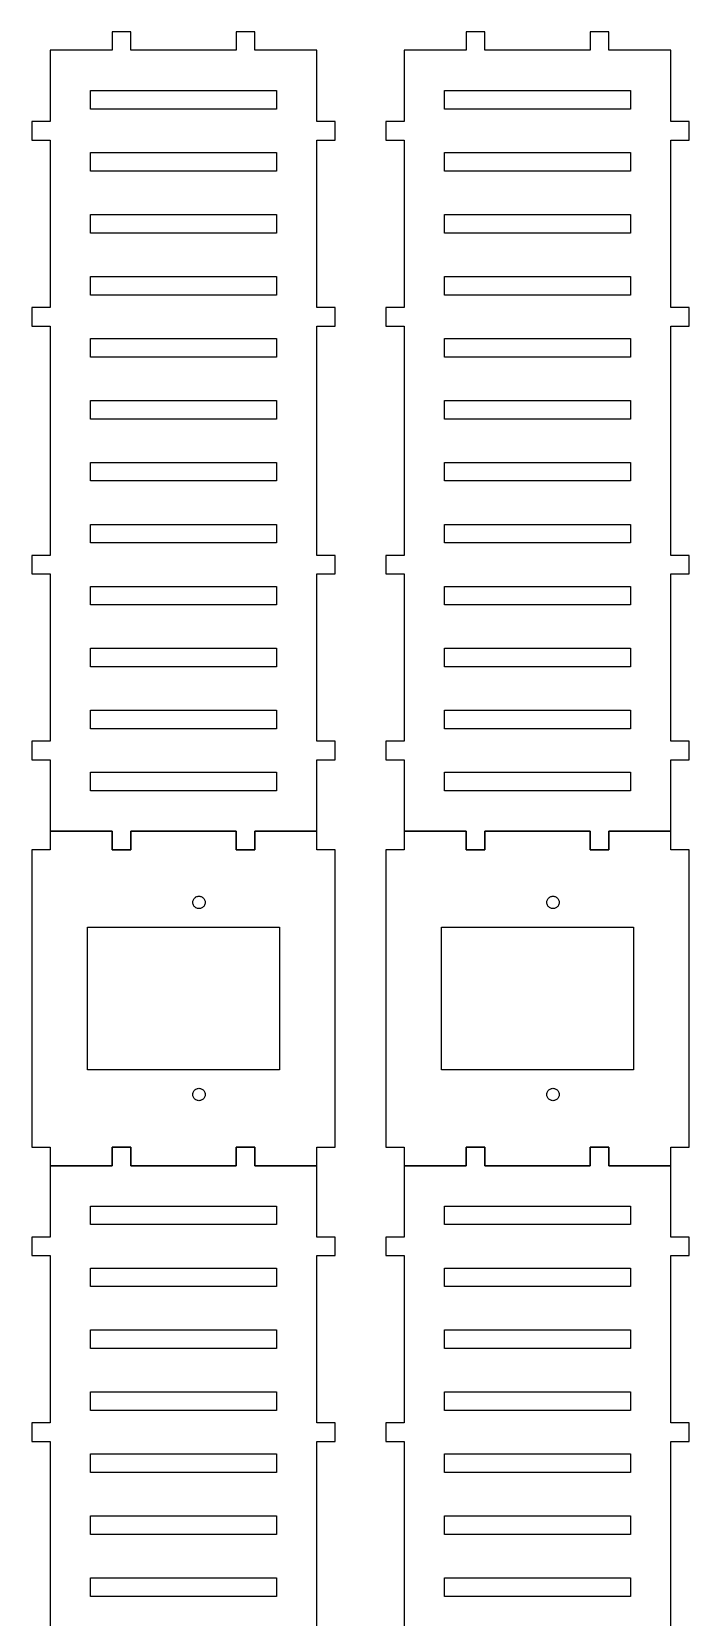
# Model space of a CAD drawing. Extents: x 0 to 571, y 0 to 504.
# Drawn here: x 0 to 106.1, y 248.1 to 504 of the extents above; entities that cross this region are included whole.
import ezdxf

# ---------------------------------------------------------------- set-up
doc = ezdxf.new("R2010")
doc.units = 0
doc.layers.add('Layer_1', color=7, linetype='CONTINUOUS')

msp = doc.modelspace()

# ---------------------------------------------------------------- linework, layer by layer
at = {"layer": 'Layer_1', "color": 7}
for p, q in [((16.000002, 504.000026), (13.000002, 504.000026)), ((13.000002, 504.000026), (13.000002, 501.000027)), ((16.000002, 501.000027), (16.000002, 504.000026)), ((36.000002, 504.000026), (33.000002, 504.000026)), ((33.000002, 504.000026), (33.000002, 501.000027)), ((36.000002, 501.000027), (36.000002, 504.000026)), ((73.141129, 504.000026), (70.141129, 504.000026)), ((70.141129, 504.000026), (70.141129, 501.000027)), ((73.141129, 501.000027), (73.141129, 504.000026)), ((93.141129, 504.000026), (90.141129, 504.000026)), ((90.141129, 504.000026), (90.141129, 501.000027)), ((93.141129, 501.000027), (93.141129, 504.000026)), ((13.000002, 501.000027), (3.000002, 501.000027)), ((3.000002, 501.000027), (3.000002, 489.500027)), ((33.000002, 501.000027), (16.000002, 501.000027)), ((46.000002, 501.000027), (36.000002, 501.000027)), ((46.000002, 489.500027), (46.000002, 501.000027)), ((70.141129, 501.000027), (60.141129, 501.000027)), ((60.141129, 501.000027), (60.141129, 489.500027)), ((90.141129, 501.000027), (73.141129, 501.000027)), ((103.141129, 501.000027), (93.141129, 501.000027)), ((103.141129, 489.500027), (103.141129, 501.000027)), ((9.500002, 491.500026), (9.500002, 494.500028)), ((9.500002, 494.500028), (39.500002, 494.500028)), ((39.500002, 494.500028), (39.500002, 491.500026)), ((66.641129, 491.500026), (66.641129, 494.500028)), ((66.641129, 494.500028), (96.641129, 494.500028)), ((96.641129, 494.500028), (96.641129, 491.500026)), ((39.500002, 491.500026), (9.500002, 491.500026)), ((96.641129, 491.500026), (66.641129, 491.500026)), ((3.000002, 489.500027), (0.000002, 489.500027)), ((0.000002, 489.500027), (0.000002, 486.500027)), ((49.000002, 489.500027), (46.000002, 489.500027)), ((49.000002, 486.500027), (49.000002, 489.500027)), ((60.141129, 489.500027), (57.141129, 489.500027)), ((57.141129, 489.500027), (57.141129, 486.500027)), ((106.141129, 489.500027), (103.141129, 489.500027)), ((106.141129, 486.500027), (106.141129, 489.500027)), ((0.000002, 486.500027), (3.000002, 486.500027)), ((3.000002, 486.500027), (3.000002, 459.500028)), ((46.000002, 459.500028), (46.000002, 486.500027)), ((46.000002, 486.500027), (49.000002, 486.500027)), ((57.141129, 486.500027), (60.141129, 486.500027)), ((60.141129, 486.500027), (60.141129, 459.500028)), ((103.141129, 459.500028), (103.141129, 486.500027)), ((103.141129, 486.500027), (106.141129, 486.500027)), ((9.500002, 481.500026), (9.500002, 484.500026)), ((9.500002, 484.500026), (39.500002, 484.500026)), ((39.500002, 484.500026), (39.500002, 481.500026)), ((66.641129, 481.500026), (66.641129, 484.500026)), ((66.641129, 484.500026), (96.641129, 484.500026)), ((96.641129, 484.500026), (96.641129, 481.500026)), ((39.500002, 481.500026), (9.500002, 481.500026)), ((96.641129, 481.500026), (66.641129, 481.500026)), ((9.500002, 471.500026), (9.500002, 474.500026)), ((9.500002, 474.500026), (39.500002, 474.500026)), ((39.500002, 474.500026), (39.500002, 471.500026)), ((66.641129, 471.500026), (66.641129, 474.500026)), ((66.641129, 474.500026), (96.641129, 474.500026)), ((96.641129, 474.500026), (96.641129, 471.500026)), ((39.500002, 471.500026), (9.500002, 471.500026)), ((96.641129, 471.500026), (66.641129, 471.500026)), ((9.500002, 461.500027), (9.500002, 464.500026)), ((9.500002, 464.500026), (39.500002, 464.500026)), ((39.500002, 464.500026), (39.500002, 461.500027)), ((66.641129, 461.500027), (66.641129, 464.500026)), ((66.641129, 464.500026), (96.641129, 464.500026)), ((96.641129, 464.500026), (96.641129, 461.500027)), ((39.500002, 461.500027), (9.500002, 461.500027)), ((96.641129, 461.500027), (66.641129, 461.500027)), ((3.000002, 459.500028), (0.000002, 459.500028)), ((0.000002, 459.500028), (0.000002, 456.500028)), ((49.000002, 459.500028), (46.000002, 459.500028)), ((49.000002, 456.500028), (49.000002, 459.500028)), ((60.141129, 459.500028), (57.141129, 459.500028)), ((57.141129, 459.500028), (57.141129, 456.500028)), ((106.141129, 459.500028), (103.141129, 459.500028)), ((106.141129, 456.500028), (106.141129, 459.500028)), ((0.000002, 456.500028), (3.000002, 456.500028)), ((3.000002, 456.500028), (3.000002, 419.500023)), ((46.000002, 419.500023), (46.000002, 456.500028)), ((46.000002, 456.500028), (49.000002, 456.500028)), ((57.141129, 456.500028), (60.141129, 456.500028)), ((60.141129, 456.500028), (60.141129, 419.500023)), ((103.141129, 419.500023), (103.141129, 456.500028)), ((103.141129, 456.500028), (106.141129, 456.500028)), ((9.500002, 451.500016), (9.500002, 454.500026)), ((9.500002, 454.500026), (39.500002, 454.500026)), ((39.500002, 454.500026), (39.500002, 451.500016)), ((66.641129, 451.500016), (66.641129, 454.500026)), ((66.641129, 454.500026), (96.641129, 454.500026)), ((96.641129, 454.500026), (96.641129, 451.500016)), ((39.500002, 451.500016), (9.500002, 451.500016)), ((96.641129, 451.500016), (66.641129, 451.500016)), ((9.500002, 441.500036), (9.500002, 444.50003)), ((9.500002, 444.50003), (39.500002, 444.50003)), ((39.500002, 444.50003), (39.500002, 441.500036)), ((66.641129, 441.500036), (66.641129, 444.50003)), ((66.641129, 444.50003), (96.641129, 444.50003)), ((96.641129, 444.50003), (96.641129, 441.500036)), ((39.500002, 441.500036), (9.500002, 441.500036)), ((96.641129, 441.500036), (66.641129, 441.500036)), ((9.500002, 431.500027), (9.500002, 434.500021)), ((9.500002, 434.500021), (39.500002, 434.500021)), ((39.500002, 434.500021), (39.500002, 431.500027)), ((66.641129, 431.500027), (66.641129, 434.500021)), ((66.641129, 434.500021), (96.641129, 434.500021)), ((96.641129, 434.500021), (96.641129, 431.500027)), ((39.500002, 431.500027), (9.500002, 431.500027)), ((96.641129, 431.500027), (66.641129, 431.500027)), ((9.500002, 421.500019), (9.500002, 424.500013)), ((9.500002, 424.500013), (39.500002, 424.500013)), ((39.500002, 424.500013), (39.500002, 421.500019)), ((66.641129, 421.500019), (66.641129, 424.500013)), ((66.641129, 424.500013), (96.641129, 424.500013)), ((96.641129, 424.500013), (96.641129, 421.500019)), ((39.500002, 421.500019), (9.500002, 421.500019)), ((96.641129, 421.500019), (66.641129, 421.500019)), ((3.000002, 419.500023), (0.000002, 419.500023)), ((0.000002, 419.500023), (0.000002, 416.500029)), ((49.000002, 419.500023), (46.000002, 419.500023)), ((49.000002, 416.500029), (49.000002, 419.500023)), ((60.141129, 419.500023), (57.141129, 419.500023)), ((57.141129, 419.500023), (57.141129, 416.500029)), ((106.141129, 419.500023), (103.141129, 419.500023)), ((106.141129, 416.500029), (106.141129, 419.500023)), ((0.000002, 416.500029), (3.000002, 416.500029)), ((3.000002, 416.500029), (3.000002, 389.500027)), ((9.500002, 411.500039), (9.500002, 414.500033)), ((9.500002, 414.500033), (39.500002, 414.500033)), ((39.500002, 414.500033), (39.500002, 411.500039)), ((46.000002, 389.500027), (46.000002, 416.500029)), ((46.000002, 416.500029), (49.000002, 416.500029)), ((57.141129, 416.500029), (60.141129, 416.500029)), ((60.141129, 416.500029), (60.141129, 389.500027)), ((66.641129, 411.500039), (66.641129, 414.500033)), ((66.641129, 414.500033), (96.641129, 414.500033)), ((96.641129, 414.500033), (96.641129, 411.500039)), ((103.141129, 389.500027), (103.141129, 416.500029)), ((103.141129, 416.500029), (106.141129, 416.500029)), ((39.500002, 411.500039), (9.500002, 411.500039)), ((96.641129, 411.500039), (66.641129, 411.500039)), ((9.500002, 401.500031), (9.500002, 404.500025)), ((9.500002, 404.500025), (39.500002, 404.500025)), ((39.500002, 404.500025), (39.500002, 401.500031)), ((66.641129, 401.500031), (66.641129, 404.500025)), ((66.641129, 404.500025), (96.641129, 404.500025)), ((96.641129, 404.500025), (96.641129, 401.500031)), ((39.500002, 401.500031), (9.500002, 401.500031)), ((96.641129, 401.500031), (66.641129, 401.500031)), ((9.500002, 391.500023), (9.500002, 394.500017)), ((9.500002, 394.500017), (39.500002, 394.500017)), ((39.500002, 394.500017), (39.500002, 391.500023)), ((66.641129, 391.500023), (66.641129, 394.500017)), ((66.641129, 394.500017), (96.641129, 394.500017)), ((96.641129, 394.500017), (96.641129, 391.500023)), ((39.500002, 391.500023), (9.500002, 391.500023)), ((96.641129, 391.500023), (66.641129, 391.500023)), ((3.000002, 389.500027), (0.000002, 389.500027)), ((0.000002, 389.500027), (0.000002, 386.500033)), ((49.000002, 389.500027), (46.000002, 389.500027)), ((49.000002, 386.500033), (49.000002, 389.500027)), ((60.141129, 389.500027), (57.141129, 389.500027)), ((57.141129, 389.500027), (57.141129, 386.500033)), ((106.141129, 389.500027), (103.141129, 389.500027)), ((106.141129, 386.500033), (106.141129, 389.500027)), ((0.000002, 386.500033), (3.000002, 386.500033)), ((3.000002, 386.500033), (3.000002, 375.000013)), ((46.000002, 375.000013), (46.000002, 386.500033)), ((46.000002, 386.500033), (49.000002, 386.500033)), ((57.141129, 386.500033), (60.141129, 386.500033)), ((60.141129, 386.500033), (60.141129, 375.000013)), ((103.141129, 375.000013), (103.141129, 386.500033)), ((103.141129, 386.500033), (106.141129, 386.500033)), ((9.500002, 381.500014), (9.500002, 384.500037)), ((9.500002, 384.500037), (39.500002, 384.500037)), ((39.500002, 384.500037), (39.500002, 381.500014)), ((66.641129, 381.500014), (66.641129, 384.500037)), ((66.641129, 384.500037), (96.641129, 384.500037)), ((96.641129, 384.500037), (96.641129, 381.500014)), ((39.500002, 381.500014), (9.500002, 381.500014)), ((96.641129, 381.500014), (66.641129, 381.500014)), ((13.000002, 375.000025), (2.999994, 375.000025)), ((2.999994, 375.000025), (2.999994, 372.000025)), ((3.000002, 375.000013), (13.000002, 375.000013)), ((13.000002, 372.000025), (13.000002, 375.000025)), ((13.000002, 375.000013), (13.000002, 372.000019)), ((32.99999, 375.000025), (15.999996, 375.000025)), ((15.999996, 375.000025), (15.999996, 372.000025)), ((16.000002, 372.000019), (16.000002, 375.000013)), ((16.000002, 375.000013), (33.000002, 375.000013)), ((32.99999, 372.000025), (32.99999, 375.000025)), ((33.000002, 375.000013), (33.000002, 372.000019)), ((45.999993, 375.000025), (35.999984, 375.000025)), ((35.999984, 375.000025), (35.999984, 372.000025)), ((36.000002, 372.000019), (36.000002, 375.000013)), ((36.000002, 375.000013), (46.000002, 375.000013)), ((45.999993, 372.000025), (45.999993, 375.000025)), ((70.141129, 375.000025), (60.141121, 375.000025)), ((60.141121, 375.000025), (60.141121, 372.000025)), ((60.141129, 375.000013), (70.141129, 375.000013)), ((70.141129, 372.000025), (70.141129, 375.000025)), ((70.141129, 375.000013), (70.141129, 372.000019)), ((90.141117, 375.000025), (73.141123, 375.000025)), ((73.141123, 375.000025), (73.141123, 372.000025)), ((73.141129, 372.000019), (73.141129, 375.000013)), ((73.141129, 375.000013), (90.141129, 375.000013)), ((90.141117, 372.000025), (90.141117, 375.000025)), ((90.141129, 375.000013), (90.141129, 372.000019)), ((103.14112, 375.000025), (93.141111, 375.000025)), ((93.141111, 375.000025), (93.141111, 372.000025)), ((93.141129, 372.000019), (93.141129, 375.000013)), ((93.141129, 375.000013), (103.141129, 375.000013)), ((103.14112, 372.000025), (103.14112, 375.000025)), ((2.999994, 372.000025), (0, 372.000025)), ((0, 372.000025), (0, 324.000025)), ((15.999996, 372.000025), (13.000002, 372.000025)), ((13.000002, 372.000019), (16.000002, 372.000019)), ((35.999984, 372.000025), (32.99999, 372.000025)), ((33.000002, 372.000019), (36.000002, 372.000019)), ((48.999992, 372.000025), (45.999993, 372.000025)), ((48.999992, 324.000025), (48.999992, 372.000025)), ((60.141121, 372.000025), (57.141127, 372.000025)), ((57.141127, 372.000025), (57.141127, 324.000025)), ((73.141123, 372.000025), (70.141129, 372.000025)), ((70.141129, 372.000019), (73.141129, 372.000019)), ((93.141111, 372.000025), (90.141117, 372.000025)), ((90.141129, 372.000019), (93.141129, 372.000019)), ((106.141119, 372.000025), (103.14112, 372.000025)), ((106.141119, 324.000025), (106.141119, 372.000025)), ((26.0177, 363.312625), (26.001895, 363.437225)), ((26.001952, 363.562825), (26.017756, 363.687425)), ((26.001952, 363.437225), (26.001952, 363.562825)), ((26.0177, 363.687425), (26.048914, 363.809025)), ((26.048914, 363.809025), (26.09517, 363.925825)), ((26.09517, 363.925825), (26.15565, 364.035825)), ((26.15565, 364.035825), (26.229479, 364.137425)), ((26.229479, 364.137425), (26.315444, 364.229025)), ((26.315444, 364.229025), (26.41219, 364.309025)), ((26.41219, 364.309025), (26.518221, 364.376325)), ((26.518221, 364.376325), (26.631872, 364.429825)), ((26.631872, 364.429825), (26.75128, 364.468625)), ((26.75128, 364.468625), (26.874639, 364.492126)), ((26.874639, 364.492125), (27.000002, 364.500024)), ((27.000002, 364.500025), (27.125309, 364.492126)), ((27.125309, 364.492125), (27.248668, 364.468624)), ((27.248668, 364.468625), (27.368105, 364.429825)), ((27.368105, 364.429825), (27.481756, 364.376325)), ((27.481756, 364.376325), (27.587758, 364.309025)), ((27.587758, 364.309025), (27.684532, 364.229025)), ((27.684532, 364.229025), (27.770497, 364.137425)), ((27.770497, 364.137425), (27.844298, 364.035825)), ((27.844298, 364.035825), (27.904807, 363.925825)), ((27.904807, 363.925825), (27.951035, 363.809025)), ((27.951035, 363.809025), (27.982277, 363.687425)), ((27.998025, 363.437225), (27.98222, 363.312625)), ((27.982277, 363.687425), (27.998081, 363.562825)), ((27.998025, 363.562825), (27.998025, 363.437225)), ((83.158827, 363.312625), (83.143022, 363.437225)), ((83.143079, 363.562825), (83.158883, 363.687425)), ((83.143079, 363.437225), (83.143079, 363.562825)), ((83.158827, 363.687425), (83.19004, 363.809025)), ((83.19004, 363.809025), (83.236297, 363.925825)), ((83.236297, 363.925825), (83.296777, 364.035825)), ((83.296777, 364.035825), (83.370606, 364.137425)), ((83.370606, 364.137425), (83.456571, 364.229025)), ((83.456571, 364.229025), (83.553317, 364.309025)), ((83.553317, 364.309025), (83.659348, 364.376325)), ((83.659348, 364.376325), (83.772999, 364.429825)), ((83.772999, 364.429825), (83.892407, 364.468625)), ((83.892407, 364.468625), (84.015766, 364.492126)), ((84.015766, 364.492125), (84.141129, 364.500024)), ((84.141129, 364.500025), (84.266436, 364.492126)), ((84.266436, 364.492125), (84.389795, 364.468624)), ((84.389795, 364.468625), (84.509232, 364.429825)), ((84.509232, 364.429825), (84.622883, 364.376325)), ((84.622883, 364.376325), (84.728885, 364.309025)), ((84.728885, 364.309025), (84.825659, 364.229025)), ((84.825659, 364.229025), (84.911624, 364.137425)), ((84.911624, 364.137425), (84.985425, 364.035825)), ((84.985425, 364.035825), (85.045934, 363.925825)), ((85.045934, 363.925825), (85.092162, 363.809025)), ((85.092162, 363.809025), (85.123404, 363.687425)), ((85.139152, 363.437225), (85.123347, 363.312625)), ((85.123404, 363.687425), (85.139208, 363.562825)), ((85.139152, 363.562825), (85.139152, 363.437225)), ((26.048914, 363.191025), (26.0177, 363.312625)), ((26.09517, 363.074225), (26.048914, 363.191025)), ((26.15565, 362.964225), (26.09517, 363.074225)), ((26.229479, 362.862625), (26.15565, 362.964225)), ((26.315444, 362.771025), (26.229479, 362.862625)), ((26.41219, 362.691025), (26.315444, 362.771025)), ((26.518221, 362.623725), (26.41219, 362.691025)), ((26.631872, 362.570225), (26.518221, 362.623725)), ((26.75128, 362.531425), (26.631872, 362.570225)), ((26.874639, 362.507925), (26.75128, 362.531426)), ((27.000002, 362.500025), (26.874639, 362.507924)), ((27.125309, 362.507925), (27.000002, 362.500026)), ((27.248668, 362.531425), (27.125309, 362.507924)), ((27.368105, 362.570225), (27.248668, 362.531425)), ((27.481756, 362.623725), (27.368105, 362.570225)), ((27.587758, 362.691025), (27.481756, 362.623725)), ((27.684532, 362.771025), (27.587758, 362.691025)), ((27.770497, 362.862625), (27.684532, 362.771025)), ((27.844298, 362.964225), (27.770497, 362.862625)), ((27.904807, 363.074225), (27.844298, 362.964225)), ((27.951035, 363.191025), (27.904807, 363.074225)), ((27.982277, 363.312625), (27.951035, 363.191025)), ((83.19004, 363.191025), (83.158827, 363.312625)), ((83.236297, 363.074225), (83.19004, 363.191025)), ((83.296777, 362.964225), (83.236297, 363.074225)), ((83.370606, 362.862625), (83.296777, 362.964225)), ((83.456571, 362.771025), (83.370606, 362.862625)), ((83.553317, 362.691025), (83.456571, 362.771025)), ((83.659348, 362.623725), (83.553317, 362.691025)), ((83.772999, 362.570225), (83.659348, 362.623725)), ((83.892407, 362.531425), (83.772999, 362.570225)), ((84.015766, 362.507925), (83.892407, 362.531426)), ((84.141129, 362.500025), (84.015766, 362.507924)), ((84.266436, 362.507925), (84.141129, 362.500026)), ((84.389795, 362.531425), (84.266436, 362.507924)), ((84.509232, 362.570225), (84.389795, 362.531425)), ((84.622883, 362.623725), (84.509232, 362.570225)), ((84.728885, 362.691025), (84.622883, 362.623725)), ((84.825659, 362.771025), (84.728885, 362.691025)), ((84.911624, 362.862625), (84.825659, 362.771025)), ((84.985425, 362.964225), (84.911624, 362.862625)), ((85.045934, 363.074225), (84.985425, 362.964225)), ((85.092162, 363.191025), (85.045934, 363.074225)), ((85.123404, 363.312625), (85.092162, 363.191025)), ((8.999982, 359.500025), (39.999991, 359.500025)), ((8.999982, 336.500025), (8.999982, 359.500025)), ((39.999991, 359.500025), (39.999991, 336.500025)), ((66.141109, 359.500025), (97.141117, 359.500025)), ((66.141109, 336.500025), (66.141109, 359.500025)), ((97.141117, 359.500025), (97.141117, 336.500025)), ((39.999991, 336.500025), (8.999982, 336.500025)), ((97.141117, 336.500025), (66.141109, 336.500025)), ((26.001952, 332.562825), (26.017756, 332.687425)), ((26.0177, 332.687425), (26.048914, 332.809025)), ((26.048914, 332.809025), (26.09517, 332.925825)), ((26.09517, 332.925825), (26.15565, 333.035825)), ((26.15565, 333.035825), (26.229479, 333.137425)), ((26.229479, 333.137425), (26.315444, 333.229025)), ((26.315444, 333.229025), (26.41219, 333.309025)), ((26.41219, 333.309025), (26.518221, 333.376325)), ((26.518221, 333.376325), (26.631872, 333.429825)), ((26.631872, 333.429825), (26.75128, 333.468625)), ((26.75128, 333.468625), (26.874639, 333.492126)), ((26.874639, 333.492125), (27.000002, 333.500024)), ((27.000002, 333.500025), (27.125309, 333.492126)), ((27.125309, 333.492125), (27.248668, 333.468624)), ((27.248668, 333.468625), (27.368105, 333.429825)), ((27.368105, 333.429825), (27.481756, 333.376325)), ((27.481756, 333.376325), (27.587758, 333.309025)), ((27.587758, 333.309025), (27.684532, 333.229025)), ((27.684532, 333.229025), (27.770497, 333.137425)), ((27.770497, 333.137425), (27.844298, 333.035825)), ((27.844298, 333.035825), (27.904807, 332.925825)), ((27.904807, 332.925825), (27.951035, 332.809025)), ((27.951035, 332.809025), (27.982277, 332.687425)), ((27.982277, 332.687425), (27.998081, 332.562825)), ((83.143079, 332.562825), (83.158883, 332.687425)), ((83.158827, 332.687425), (83.19004, 332.809025)), ((83.19004, 332.809025), (83.236297, 332.925825)), ((83.236297, 332.925825), (83.296777, 333.035825)), ((83.296777, 333.035825), (83.370606, 333.137425)), ((83.370606, 333.137425), (83.456571, 333.229025)), ((83.456571, 333.229025), (83.553317, 333.309025)), ((83.553317, 333.309025), (83.659348, 333.376325)), ((83.659348, 333.376325), (83.772999, 333.429825)), ((83.772999, 333.429825), (83.892407, 333.468625)), ((83.892407, 333.468625), (84.015766, 333.492126)), ((84.015766, 333.492125), (84.141129, 333.500024)), ((84.141129, 333.500025), (84.266436, 333.492126)), ((84.266436, 333.492125), (84.389795, 333.468624)), ((84.389795, 333.468625), (84.509232, 333.429825)), ((84.509232, 333.429825), (84.622883, 333.376325)), ((84.622883, 333.376325), (84.728885, 333.309025)), ((84.728885, 333.309025), (84.825659, 333.229025)), ((84.825659, 333.229025), (84.911624, 333.137425)), ((84.911624, 333.137425), (84.985425, 333.035825)), ((84.985425, 333.035825), (85.045934, 332.925825)), ((85.045934, 332.925825), (85.092162, 332.809025)), ((85.092162, 332.809025), (85.123404, 332.687425)), ((85.123404, 332.687425), (85.139208, 332.562825)), ((26.0177, 332.312625), (26.001895, 332.437225)), ((26.001952, 332.437225), (26.001952, 332.562825)), ((26.048914, 332.191025), (26.0177, 332.312625)), ((26.09517, 332.074225), (26.048914, 332.191025)), ((26.15565, 331.964225), (26.09517, 332.074225)), ((26.229479, 331.862625), (26.15565, 331.964225)), ((26.315444, 331.771025), (26.229479, 331.862625)), ((26.41219, 331.691025), (26.315444, 331.771025)), ((26.518221, 331.623725), (26.41219, 331.691025)), ((26.631872, 331.570225), (26.518221, 331.623725)), ((26.75128, 331.531425), (26.631872, 331.570225)), ((26.874639, 331.507925), (26.75128, 331.531426)), ((27.000002, 331.500025), (26.874639, 331.507924)), ((27.125309, 331.507925), (27.000002, 331.500026)), ((27.248668, 331.531425), (27.125309, 331.507924)), ((27.368105, 331.570225), (27.248668, 331.531425)), ((27.481756, 331.623725), (27.368105, 331.570225)), ((27.587758, 331.691025), (27.481756, 331.623725)), ((27.684532, 331.771025), (27.587758, 331.691025)), ((27.770497, 331.862625), (27.684532, 331.771025)), ((27.844298, 331.964225), (27.770497, 331.862625)), ((27.904807, 332.074225), (27.844298, 331.964225)), ((27.951035, 332.191025), (27.904807, 332.074225)), ((27.982277, 332.312625), (27.951035, 332.191025)), ((27.998025, 332.437225), (27.98222, 332.312625)), ((27.998025, 332.562825), (27.998025, 332.437225)), ((83.158827, 332.312625), (83.143022, 332.437225)), ((83.143079, 332.437225), (83.143079, 332.562825)), ((83.19004, 332.191025), (83.158827, 332.312625)), ((83.236297, 332.074225), (83.19004, 332.191025)), ((83.296777, 331.964225), (83.236297, 332.074225)), ((83.370606, 331.862625), (83.296777, 331.964225)), ((83.456571, 331.771025), (83.370606, 331.862625)), ((83.553317, 331.691025), (83.456571, 331.771025)), ((83.659348, 331.623725), (83.553317, 331.691025)), ((83.772999, 331.570225), (83.659348, 331.623725)), ((83.892407, 331.531425), (83.772999, 331.570225)), ((84.015766, 331.507925), (83.892407, 331.531426)), ((84.141129, 331.500025), (84.015766, 331.507924)), ((84.266436, 331.507925), (84.141129, 331.500026)), ((84.389795, 331.531425), (84.266436, 331.507924)), ((84.509232, 331.570225), (84.389795, 331.531425)), ((84.622883, 331.623725), (84.509232, 331.570225)), ((84.728885, 331.691025), (84.622883, 331.623725)), ((84.825659, 331.771025), (84.728885, 331.691025)), ((84.911624, 331.862625), (84.825659, 331.771025)), ((84.985425, 331.964225), (84.911624, 331.862625)), ((85.045934, 332.074225), (84.985425, 331.964225)), ((85.092162, 332.191025), (85.045934, 332.074225)), ((85.123404, 332.312625), (85.092162, 332.191025)), ((85.139152, 332.437225), (85.123347, 332.312625)), ((85.139152, 332.562825), (85.139152, 332.437225)), ((0, 324.000025), (2.999994, 324.000025)), ((2.999994, 324.000025), (2.999994, 321.000025)), ((15.999985, 324.000025), (12.999985, 324.000025)), ((12.999985, 324.000025), (12.999985, 321.000025)), ((13.000002, 321.000025), (13.000002, 324.000025)), ((13.000002, 324.000025), (15.999996, 324.000025)), ((15.999985, 321.000025), (15.999985, 324.000025)), ((15.999996, 324.000025), (15.999996, 321.000025)), ((35.999984, 324.000025), (32.999985, 324.000025)), ((32.999985, 324.000025), (32.999985, 321.000025)), ((32.99999, 321.000025), (32.99999, 324.000025)), ((32.99999, 324.000025), (35.999984, 324.000025)), ((35.999984, 324.000025), (35.999984, 321.000025)), ((35.999984, 321.000025), (35.999984, 324.000025)), ((45.999993, 324.000025), (48.999992, 324.000025)), ((45.999993, 321.000025), (45.999993, 324.000025)), ((57.141127, 324.000025), (60.141121, 324.000025)), ((60.141121, 324.000025), (60.141121, 321.000025)), ((73.141112, 324.000025), (70.141112, 324.000025)), ((70.141112, 324.000025), (70.141112, 321.000025)), ((70.141129, 321.000025), (70.141129, 324.000025)), ((70.141129, 324.000025), (73.141123, 324.000025)), ((73.141112, 321.000025), (73.141112, 324.000025)), ((73.141123, 324.000025), (73.141123, 321.000025)), ((93.141111, 324.000025), (90.141111, 324.000025)), ((90.141111, 324.000025), (90.141111, 321.000025)), ((90.141117, 321.000025), (90.141117, 324.000025)), ((90.141117, 324.000025), (93.141111, 324.000025)), ((93.141111, 324.000025), (93.141111, 321.000025)), ((93.141111, 321.000025), (93.141111, 324.000025)), ((103.14112, 324.000025), (106.141119, 324.000025)), ((103.14112, 321.000025), (103.14112, 324.000025)), ((12.999985, 321.000025), (2.999985, 321.000025)), ((2.999985, 321.000025), (2.999985, 309.500026)), ((2.999994, 321.000025), (13.000002, 321.000025)), ((32.999985, 321.000025), (15.999985, 321.000025)), ((15.999996, 321.000025), (32.99999, 321.000025)), ((35.999984, 321.000025), (45.999993, 321.000025)), ((45.999984, 321.000025), (35.999984, 321.000025)), ((45.999984, 309.500026), (45.999984, 321.000025)), ((70.141112, 321.000025), (60.141112, 321.000025)), ((60.141112, 321.000025), (60.141112, 309.500026)), ((60.141121, 321.000025), (70.141129, 321.000025)), ((90.141111, 321.000025), (73.141112, 321.000025)), ((73.141123, 321.000025), (90.141117, 321.000025)), ((93.141111, 321.000025), (103.14112, 321.000025)), ((103.141111, 321.000025), (93.141111, 321.000025)), ((103.141111, 309.500026), (103.141111, 321.000025)), ((9.499985, 311.500025), (9.499985, 314.500027)), ((9.499985, 314.500027), (39.499984, 314.500027)), ((39.499984, 314.500027), (39.499984, 311.500025)), ((66.641112, 311.500025), (66.641112, 314.500027)), ((66.641112, 314.500027), (96.641111, 314.500027)), ((96.641111, 314.500027), (96.641111, 311.500025)), ((39.499984, 311.500025), (9.499985, 311.500025)), ((96.641111, 311.500025), (66.641112, 311.500025)), ((2.999985, 309.500026), (-0.000016, 309.500026)), ((-0.000016, 309.500026), (-0.000016, 306.500026)), ((48.999985, 309.500026), (45.999984, 309.500026)), ((48.999985, 306.500026), (48.999985, 309.500026)), ((60.141112, 309.500026), (57.141111, 309.500026)), ((57.141111, 309.500026), (57.141111, 306.500026)), ((106.141112, 309.500026), (103.141111, 309.500026)), ((106.141112, 306.500026), (106.141112, 309.500026)), ((-0.000016, 306.500026), (2.999985, 306.500026)), ((2.999985, 306.500026), (2.999985, 279.500027)), ((9.499985, 301.500025), (9.499985, 304.500025)), ((9.499985, 304.500025), (39.499984, 304.500025)), ((39.499984, 304.500025), (39.499984, 301.500025)), ((45.999984, 279.500027), (45.999984, 306.500026)), ((45.999984, 306.500026), (48.999985, 306.500026)), ((57.141111, 306.500026), (60.141112, 306.500026)), ((60.141112, 306.500026), (60.141112, 279.500027)), ((66.641112, 301.500025), (66.641112, 304.500025)), ((66.641112, 304.500025), (96.641111, 304.500025)), ((96.641111, 304.500025), (96.641111, 301.500025)), ((103.141111, 279.500027), (103.141111, 306.500026)), ((103.141111, 306.500026), (106.141112, 306.500026)), ((39.499984, 301.500025), (9.499985, 301.500025)), ((96.641111, 301.500025), (66.641112, 301.500025)), ((9.499985, 291.500025), (9.499985, 294.500025)), ((9.499985, 294.500025), (39.499984, 294.500025)), ((39.499984, 294.500025), (39.499984, 291.500025)), ((66.641112, 291.500025), (66.641112, 294.500025)), ((66.641112, 294.500025), (96.641111, 294.500025)), ((96.641111, 294.500025), (96.641111, 291.500025)), ((39.499984, 291.500025), (9.499985, 291.500025)), ((96.641111, 291.500025), (66.641112, 291.500025)), ((9.499985, 281.500025), (9.499985, 284.500025)), ((9.499985, 284.500025), (39.499984, 284.500025)), ((39.499984, 284.500025), (39.499984, 281.500025)), ((66.641112, 281.500025), (66.641112, 284.500025)), ((66.641112, 284.500025), (96.641111, 284.500025)), ((96.641111, 284.500025), (96.641111, 281.500025)), ((39.499984, 281.500025), (9.499985, 281.500025)), ((96.641111, 281.500025), (66.641112, 281.500025)), ((2.999985, 279.500027), (-0.000016, 279.500027)), ((-0.000016, 279.500027), (-0.000016, 276.500027)), ((48.999985, 279.500027), (45.999984, 279.500027)), ((48.999985, 276.500027), (48.999985, 279.500027)), ((60.141112, 279.500027), (57.141111, 279.500027)), ((57.141111, 279.500027), (57.141111, 276.500027)), ((106.141112, 279.500027), (103.141111, 279.500027)), ((106.141112, 276.500027), (106.141112, 279.500027)), ((-0.000016, 276.500027), (2.999985, 276.500027)), ((2.999985, 276.500027), (2.999985, 239.500022)), ((45.999984, 239.500022), (45.999984, 276.500027)), ((45.999984, 276.500027), (48.999985, 276.500027)), ((57.141111, 276.500027), (60.141112, 276.500027)), ((60.141112, 276.500027), (60.141112, 239.500022)), ((103.141111, 239.500022), (103.141111, 276.500027)), ((103.141111, 276.500027), (106.141112, 276.500027)), ((9.499985, 271.500014), (9.499985, 274.500025)), ((9.499985, 274.500025), (39.499984, 274.500025)), ((39.499984, 274.500025), (39.499984, 271.500014)), ((66.641112, 271.500014), (66.641112, 274.500025)), ((66.641112, 274.500025), (96.641111, 274.500025)), ((96.641111, 274.500025), (96.641111, 271.500014)), ((39.499984, 271.500014), (9.499985, 271.500014)), ((96.641111, 271.500014), (66.641112, 271.500014)), ((9.499985, 261.500034), (9.499985, 264.500028)), ((9.499985, 264.500028), (39.499984, 264.500028)), ((39.499984, 264.500028), (39.499984, 261.500034)), ((66.641112, 261.500034), (66.641112, 264.500028)), ((66.641112, 264.500028), (96.641111, 264.500028)), ((96.641111, 264.500028), (96.641111, 261.500034)), ((39.499984, 261.500034), (9.499985, 261.500034)), ((96.641111, 261.500034), (66.641112, 261.500034)), ((9.499985, 251.500026), (9.499985, 254.50002)), ((9.499985, 254.50002), (39.499984, 254.50002)), ((39.499984, 254.50002), (39.499984, 251.500026)), ((66.641112, 251.500026), (66.641112, 254.50002)), ((66.641112, 254.50002), (96.641111, 254.50002)), ((96.641111, 254.50002), (96.641111, 251.500026)), ((39.499984, 251.500026), (9.499985, 251.500026)), ((96.641111, 251.500026), (66.641112, 251.500026))]:
    msp.add_line(p, q, dxfattribs=at)

doc.saveas('drawing.dxf')
